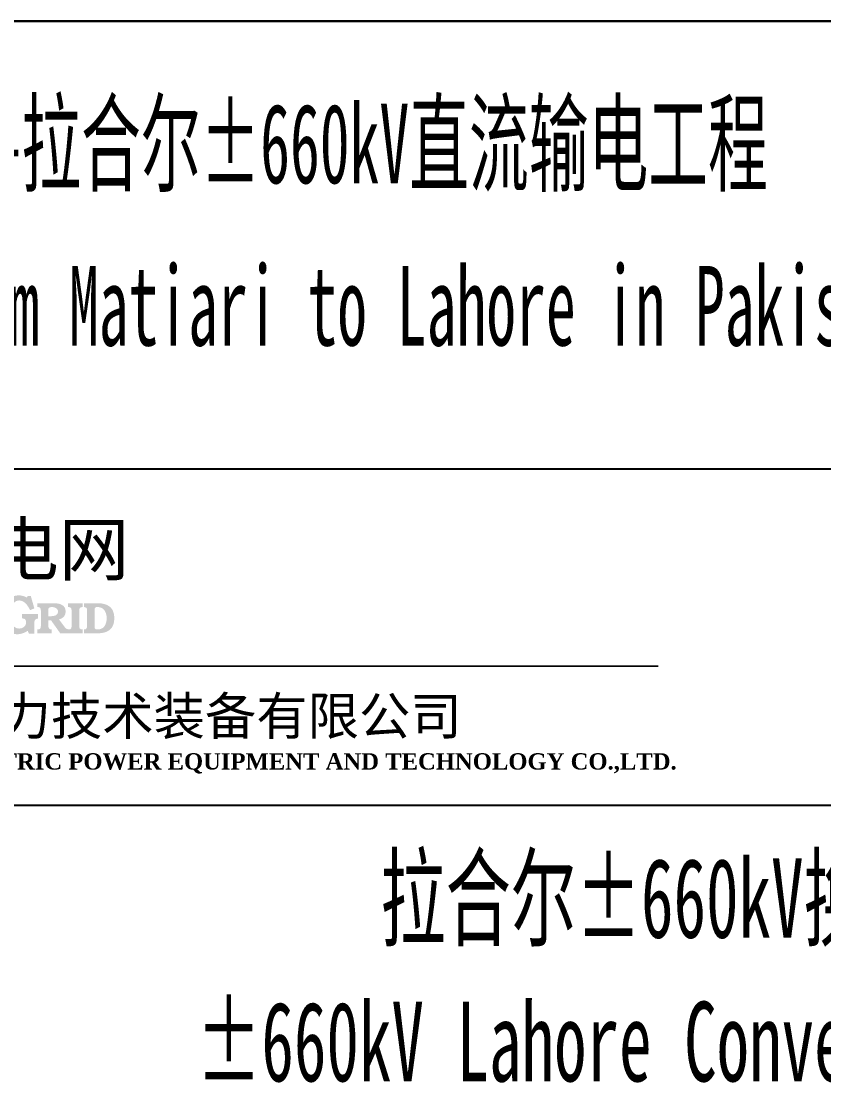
# Model space of a CAD drawing. Header units: millimetres. Extents: x 0 to 841, y 0 to 594.
# Drawn here: x 686.3 to 726.6, y 69 to 122.3 of the extents above; entities that cross this region are included whole.
import ezdxf
from ezdxf.enums import TextEntityAlignment as Align

# ---------------------------------------------------------------- set-up
doc = ezdxf.new("R2010")
doc.units = ezdxf.units.MM
doc.layers.add('GPDRAW', color=1, linetype='Continuous')
doc.styles.add('Cad logo ht', font='simhei.ttf')
doc.styles.add('Cad logo times', font='times.ttf')
doc.styles.add('Cad Logo wryh', font='Microsoft YaHei.ttf')
doc.styles.add('ECL', font='', dxfattribs={"width": 0.7, "height": 3})
doc.styles.add('LXL', font='', dxfattribs={"width": 0.7, "height": 3})
doc.styles.get('ECL').set_extended_font_data('FangSong_GB2312')
doc.styles.get('LXL').set_extended_font_data('仿宋_GB2312')

# ---------------------------------------------------------------- blocks, each defined once
blk = doc.blocks.new('*U20')
at = {"linetype": 'Continuous', "lineweight": 0}
h = blk.add_hatch(color=138, dxfattribs=at)
edge = h.paths.add_edge_path()
edge.add_spline(control_points=[(11.212, 4.474), (11.293, 4.453), (11.374, 4.433), (11.454, 4.373)], knot_values=[0.966667, 0.966667, 0.966667, 0.966667, 1, 1, 1, 1], degree=3, periodic=0)
edge.add_spline(control_points=[(11.454, 4.373), (11.515, 4.474), (11.515, 4.474), (11.515, 4.474)], knot_values=[0, 0, 0, 0, 0.033333, 0.033333, 0.033333, 0.033333], degree=3, periodic=0)
edge.add_spline(control_points=[(11.515, 4.474), (11.716, 4.474), (11.716, 4.474), (11.716, 4.474)], knot_values=[0.033333, 0.033333, 0.033333, 0.033333, 0.066667, 0.066667, 0.066667, 0.066667], degree=3, periodic=0)
edge.add_spline(control_points=[(11.716, 4.474), (11.938, 3.688), (11.938, 3.688), (11.938, 3.688)], knot_values=[0.066667, 0.066667, 0.066667, 0.066667, 0.1, 0.1, 0.1, 0.1], degree=3, periodic=0)
edge.add_spline(control_points=[(11.938, 3.688), (11.676, 3.567), (11.676, 3.567), (11.676, 3.567)], knot_values=[0.1, 0.1, 0.1, 0.1, 0.133333, 0.133333, 0.133333, 0.133333], degree=3, periodic=0)
edge.add_spline(control_points=[(11.676, 3.567), (11.555, 3.788), (11.454, 3.95), (11.353, 4.03)], knot_values=[0.133333, 0.133333, 0.133333, 0.133333, 0.166667, 0.166667, 0.166667, 0.166667], degree=3, periodic=0)
edge.add_spline(control_points=[(11.353, 4.03), (11.233, 4.131), (11.112, 4.191), (10.971, 4.191), (10.971, 4.191), (10.809, 4.191), (10.668, 4.111), (10.588, 3.95)], knot_values=[0.166667, 0.166667, 0.166667, 0.166667, 0.2, 0.2, 0.2, 0.2001, 0.233333, 0.233333, 0.233333, 0.233333], degree=3, periodic=0)
edge.add_spline(control_points=[(10.588, 3.95), (10.487, 3.788), (10.447, 3.567), (10.447, 3.285), (10.447, 3.285), (10.447, 3.003), (10.487, 2.781), (10.568, 2.62)], knot_values=[0.233333, 0.233333, 0.233333, 0.233333, 0.266667, 0.266667, 0.266667, 0.266767, 0.3, 0.3, 0.3, 0.3], degree=3, periodic=0)
edge.add_spline(control_points=[(10.568, 2.62), (10.668, 2.479), (10.789, 2.398), (10.971, 2.398), (10.971, 2.398), (11.112, 2.398), (11.212, 2.438), (11.293, 2.519)], knot_values=[0.3, 0.3, 0.3, 0.3, 0.333333, 0.333333, 0.333333, 0.333433, 0.366667, 0.366667, 0.366667, 0.366667], degree=3, periodic=0)
edge.add_spline(control_points=[(11.293, 2.519), (11.374, 2.579), (11.414, 2.68), (11.414, 2.801), (11.414, 2.801), (11.414, 2.882), (11.394, 2.942), (11.353, 2.982)], knot_values=[0.366667, 0.366667, 0.366667, 0.366667, 0.4, 0.4, 0.4, 0.4001, 0.433333, 0.433333, 0.433333, 0.433333], degree=3, periodic=0)
edge.add_spline(control_points=[(11.353, 2.982), (11.313, 3.023), (11.253, 3.043), (11.152, 3.043)], knot_values=[0.433333, 0.433333, 0.433333, 0.433333, 0.466667, 0.466667, 0.466667, 0.466667], degree=3, periodic=0)
edge.add_spline(control_points=[(11.152, 3.043), (11.152, 3.325), (11.152, 3.325), (11.152, 3.325)], knot_values=[0.466667, 0.466667, 0.466667, 0.466667, 0.5, 0.5, 0.5, 0.5], degree=3, periodic=0)
edge.add_spline(control_points=[(11.152, 3.325), (12.18, 3.325), (12.18, 3.325), (12.18, 3.325)], knot_values=[0.5, 0.5, 0.5, 0.5, 0.533333, 0.533333, 0.533333, 0.533333], degree=3, periodic=0)
edge.add_spline(control_points=[(12.18, 3.325), (12.18, 3.043), (12.18, 3.043), (12.18, 3.043)], knot_values=[0.533333, 0.533333, 0.533333, 0.533333, 0.566667, 0.566667, 0.566667, 0.566667], degree=3, periodic=0)
edge.add_spline(control_points=[(12.18, 3.043), (12.079, 3.023), (12.018, 2.982), (11.978, 2.942)], knot_values=[0.566667, 0.566667, 0.566667, 0.566667, 0.6, 0.6, 0.6, 0.6], degree=3, periodic=0)
edge.add_spline(control_points=[(11.978, 2.942), (11.958, 2.902), (11.938, 2.821), (11.938, 2.7), (11.938, 2.7), (11.938, 2.076), (11.938, 2.076), (11.938, 2.076)], knot_values=[0.6, 0.6, 0.6, 0.6, 0.633333, 0.633333, 0.633333, 0.633433, 0.666667, 0.666667, 0.666667, 0.666667], degree=3, periodic=0)
edge.add_spline(control_points=[(11.938, 2.076), (11.595, 2.076), (11.595, 2.076), (11.595, 2.076)], knot_values=[0.666667, 0.666667, 0.666667, 0.666667, 0.7, 0.7, 0.7, 0.7], degree=3, periodic=0)
edge.add_spline(control_points=[(11.595, 2.076), (11.515, 2.257), (11.515, 2.257), (11.515, 2.257)], knot_values=[0.7, 0.7, 0.7, 0.7, 0.733333, 0.733333, 0.733333, 0.733333], degree=3, periodic=0)
edge.add_spline(control_points=[(11.515, 2.257), (11.414, 2.176), (11.313, 2.136), (11.192, 2.096)], knot_values=[0.733333, 0.733333, 0.733333, 0.733333, 0.766667, 0.766667, 0.766667, 0.766667], degree=3, periodic=0)
edge.add_spline(control_points=[(11.192, 2.096), (11.091, 2.056), (10.971, 2.035), (10.85, 2.035), (10.85, 2.035), (10.547, 2.035), (10.306, 2.156), (10.104, 2.378)], knot_values=[0.766667, 0.766667, 0.766667, 0.766667, 0.8, 0.8, 0.8, 0.8001, 0.833333, 0.833333, 0.833333, 0.833333], degree=3, periodic=0)
edge.add_spline(control_points=[(10.104, 2.378), (9.923, 2.62), (9.842, 2.922), (9.842, 3.305), (9.842, 3.305), (9.842, 3.647), (9.943, 3.95), (10.144, 4.171)], knot_values=[0.833333, 0.833333, 0.833333, 0.833333, 0.866667, 0.866667, 0.866667, 0.866767, 0.9, 0.9, 0.9, 0.9], degree=3, periodic=0)
edge.add_spline(control_points=[(10.144, 4.171), (10.366, 4.393), (10.628, 4.514), (10.971, 4.514), (10.971, 4.514), (11.051, 4.514), (11.132, 4.494), (11.212, 4.474)], knot_values=[0.9, 0.9, 0.9, 0.9, 0.933333, 0.933333, 0.933333, 0.933433, 0.966667, 0.966667, 0.966667, 0.966667], degree=3, periodic=0)
h = blk.add_hatch(color=138, dxfattribs=at)
edge = h.paths.add_edge_path()
edge.add_spline(control_points=[(12.139, 4.01), (12.139, 4.01), (12.139, 3.768), (12.139, 3.768)], knot_values=[1, 1, 1, 1, 1.17234, 1.17234, 1.17234, 1.17234], degree=3, periodic=0)
edge.add_spline(control_points=[(12.139, 3.768), (12.22, 3.768), (12.28, 3.748), (12.321, 3.708)], knot_values=[0, 0, 0, 0, 0.043478, 0.043478, 0.043478, 0.043478], degree=3, periodic=0)
edge.add_spline(control_points=[(12.321, 3.708), (12.341, 3.668), (12.361, 3.567), (12.361, 3.426), (12.361, 3.426), (12.361, 2.68), (12.361, 2.68), (12.361, 2.68)], knot_values=[0.043478, 0.043478, 0.043478, 0.043478, 0.086957, 0.086957, 0.086957, 0.087057, 0.130435, 0.130435, 0.130435, 0.130435], degree=3, periodic=0)
edge.add_spline(control_points=[(12.361, 2.68), (12.361, 2.539), (12.341, 2.438), (12.321, 2.398)], knot_values=[0.130435, 0.130435, 0.130435, 0.130435, 0.173913, 0.173913, 0.173913, 0.173913], degree=3, periodic=0)
edge.add_spline(control_points=[(12.321, 2.398), (12.28, 2.358), (12.22, 2.338), (12.139, 2.338)], knot_values=[0.173913, 0.173913, 0.173913, 0.173913, 0.217391, 0.217391, 0.217391, 0.217391], degree=3, periodic=0)
edge.add_spline(control_points=[(12.139, 2.338), (12.139, 2.096), (12.139, 2.096), (12.139, 2.096)], knot_values=[0.217391, 0.217391, 0.217391, 0.217391, 0.26087, 0.26087, 0.26087, 0.26087], degree=3, periodic=0)
edge.add_spline(control_points=[(12.139, 2.096), (13.046, 2.096), (13.046, 2.096), (13.046, 2.096)], knot_values=[0.26087, 0.26087, 0.26087, 0.26087, 0.304348, 0.304348, 0.304348, 0.304348], degree=3, periodic=0)
edge.add_spline(control_points=[(13.046, 2.096), (13.046, 2.338), (13.046, 2.338), (13.046, 2.338)], knot_values=[0.304348, 0.304348, 0.304348, 0.304348, 0.347826, 0.347826, 0.347826, 0.347826], degree=3, periodic=0)
edge.add_spline(control_points=[(13.046, 2.338), (12.965, 2.338), (12.905, 2.358), (12.885, 2.398)], knot_values=[0.347826, 0.347826, 0.347826, 0.347826, 0.391304, 0.391304, 0.391304, 0.391304], degree=3, periodic=0)
edge.add_spline(control_points=[(12.885, 2.398), (12.844, 2.438), (12.824, 2.539), (12.824, 2.68), (12.824, 2.68), (12.824, 2.922), (12.824, 2.922), (12.824, 2.922)], knot_values=[0.391304, 0.391304, 0.391304, 0.391304, 0.434783, 0.434783, 0.434783, 0.434883, 0.478261, 0.478261, 0.478261, 0.478261], degree=3, periodic=0)
edge.add_spline(control_points=[(12.824, 2.922), (13.006, 2.922), (13.006, 2.922), (13.006, 2.922)], knot_values=[0.478261, 0.478261, 0.478261, 0.478261, 0.521739, 0.521739, 0.521739, 0.521739], degree=3, periodic=0)
edge.add_spline(control_points=[(13.006, 2.922), (13.59, 2.096), (13.59, 2.096), (13.59, 2.096)], knot_values=[0.521739, 0.521739, 0.521739, 0.521739, 0.565217, 0.565217, 0.565217, 0.565217], degree=3, periodic=0)
edge.add_spline(control_points=[(13.59, 2.096), (14.174, 2.096), (14.174, 2.096), (14.174, 2.096)], knot_values=[0.565217, 0.565217, 0.565217, 0.565217, 0.608696, 0.608696, 0.608696, 0.608696], degree=3, periodic=0)
edge.add_spline(control_points=[(14.174, 2.096), (14.174, 2.338), (14.174, 2.338), (14.174, 2.338)], knot_values=[0.608696, 0.608696, 0.608696, 0.608696, 0.652174, 0.652174, 0.652174, 0.652174], degree=3, periodic=0)
edge.add_spline(control_points=[(14.174, 2.338), (14.114, 2.338), (14.053, 2.358), (14.013, 2.378)], knot_values=[0.652174, 0.652174, 0.652174, 0.652174, 0.695652, 0.695652, 0.695652, 0.695652], degree=3, periodic=0)
edge.add_spline(control_points=[(14.013, 2.378), (13.953, 2.398), (13.912, 2.438), (13.872, 2.499)], knot_values=[0.695652, 0.695652, 0.695652, 0.695652, 0.73913, 0.73913, 0.73913, 0.73913], degree=3, periodic=0)
edge.add_spline(control_points=[(13.872, 2.499), (13.509, 2.982), (13.509, 2.982), (13.509, 2.982)], knot_values=[0.73913, 0.73913, 0.73913, 0.73913, 0.782609, 0.782609, 0.782609, 0.782609], degree=3, periodic=0)
edge.add_spline(control_points=[(13.509, 2.982), (13.65, 3.023), (13.751, 3.083), (13.832, 3.164)], knot_values=[0.782609, 0.782609, 0.782609, 0.782609, 0.826087, 0.826087, 0.826087, 0.826087], degree=3, periodic=0)
edge.add_spline(control_points=[(13.832, 3.164), (13.892, 3.244), (13.933, 3.365), (13.933, 3.486), (13.933, 3.486), (13.933, 3.668), (13.872, 3.788), (13.731, 3.889)], knot_values=[0.826087, 0.826087, 0.826087, 0.826087, 0.869565, 0.869565, 0.869565, 0.869665, 0.913043, 0.913043, 0.913043, 0.913043], degree=3, periodic=0)
edge.add_spline(control_points=[(13.731, 3.889), (13.61, 3.97), (13.429, 4.01), (13.187, 4.01), (13.187, 4.01), (12.139, 4.01), (12.139, 4.01), (12.139, 4.01)], knot_values=[0.913043, 0.913043, 0.913043, 0.913043, 0.956522, 0.956522, 0.956522, 0.956622, 1, 1, 1, 1], degree=3, periodic=0)
edge = h.paths.add_edge_path(flags=16)
edge.add_spline(control_points=[(12.824, 3.184), (12.824, 3.184), (12.824, 3.527), (12.824, 3.527)], knot_values=[1, 1, 1, 1, 1.24416, 1.24416, 1.24416, 1.24416], degree=3, periodic=0)
edge.add_spline(control_points=[(12.824, 3.527), (12.824, 3.627), (12.844, 3.688), (12.885, 3.728)], knot_values=[0, 0, 0, 0, 0.125, 0.125, 0.125, 0.125], degree=3, periodic=0)
edge.add_spline(control_points=[(12.885, 3.728), (12.905, 3.748), (12.965, 3.768), (13.046, 3.768), (13.046, 3.768), (13.167, 3.768), (13.268, 3.748), (13.328, 3.688)], knot_values=[0.125, 0.125, 0.125, 0.125, 0.25, 0.25, 0.25, 0.2501, 0.375, 0.375, 0.375, 0.375], degree=3, periodic=0)
edge.add_spline(control_points=[(13.328, 3.688), (13.409, 3.647), (13.449, 3.567), (13.449, 3.486), (13.449, 3.486), (13.449, 3.385), (13.409, 3.305), (13.308, 3.244)], knot_values=[0.375, 0.375, 0.375, 0.375, 0.5, 0.5, 0.5, 0.5001, 0.625, 0.625, 0.625, 0.625], degree=3, periodic=0)
edge.add_spline(control_points=[(13.308, 3.244), (13.227, 3.204), (13.106, 3.184), (12.925, 3.184), (12.925, 3.184), (12.905, 3.184), (12.885, 3.184), (12.865, 3.184)], knot_values=[0.625, 0.625, 0.625, 0.625, 0.75, 0.75, 0.75, 0.7501, 0.875, 0.875, 0.875, 0.875], degree=3, periodic=0)
edge.add_spline(control_points=[(12.865, 3.184), (12.865, 3.184), (12.844, 3.184), (12.824, 3.184)], knot_values=[0.875, 0.875, 0.875, 0.875, 1, 1, 1, 1], degree=3, periodic=0)
h = blk.add_hatch(color=138, dxfattribs=at)
edge = h.paths.add_edge_path()
edge.add_spline(control_points=[(14.094, 3.768), (14.094, 3.768), (14.094, 4.01), (14.094, 4.01)], knot_values=[1, 1, 1, 1, 1.17234, 1.17234, 1.17234, 1.17234], degree=3, periodic=0)
edge.add_spline(control_points=[(14.094, 4.01), (15.021, 4.01), (15.021, 4.01), (15.021, 4.01)], knot_values=[0, 0, 0, 0, 0.066667, 0.066667, 0.066667, 0.066667], degree=3, periodic=0)
edge.add_spline(control_points=[(15.021, 4.01), (15.021, 3.768), (15.021, 3.768), (15.021, 3.768)], knot_values=[0.066667, 0.066667, 0.066667, 0.066667, 0.133333, 0.133333, 0.133333, 0.133333], degree=3, periodic=0)
edge.add_spline(control_points=[(15.021, 3.768), (14.94, 3.768), (14.88, 3.748), (14.839, 3.708)], knot_values=[0.133333, 0.133333, 0.133333, 0.133333, 0.2, 0.2, 0.2, 0.2], degree=3, periodic=0)
edge.add_spline(control_points=[(14.839, 3.708), (14.819, 3.668), (14.799, 3.567), (14.799, 3.426), (14.799, 3.426), (14.799, 2.68), (14.799, 2.68), (14.799, 2.68)], knot_values=[0.2, 0.2, 0.2, 0.2, 0.266667, 0.266667, 0.266667, 0.266767, 0.333333, 0.333333, 0.333333, 0.333333], degree=3, periodic=0)
edge.add_spline(control_points=[(14.799, 2.68), (14.799, 2.539), (14.819, 2.438), (14.839, 2.398)], knot_values=[0.333333, 0.333333, 0.333333, 0.333333, 0.4, 0.4, 0.4, 0.4], degree=3, periodic=0)
edge.add_spline(control_points=[(14.839, 2.398), (14.88, 2.358), (14.94, 2.338), (15.021, 2.338)], knot_values=[0.4, 0.4, 0.4, 0.4, 0.466667, 0.466667, 0.466667, 0.466667], degree=3, periodic=0)
edge.add_spline(control_points=[(15.021, 2.338), (15.021, 2.096), (15.021, 2.096), (15.021, 2.096)], knot_values=[0.466667, 0.466667, 0.466667, 0.466667, 0.533333, 0.533333, 0.533333, 0.533333], degree=3, periodic=0)
edge.add_spline(control_points=[(15.021, 2.096), (14.094, 2.096), (14.094, 2.096), (14.094, 2.096)], knot_values=[0.533333, 0.533333, 0.533333, 0.533333, 0.6, 0.6, 0.6, 0.6], degree=3, periodic=0)
edge.add_spline(control_points=[(14.094, 2.096), (14.094, 2.338), (14.094, 2.338), (14.094, 2.338)], knot_values=[0.6, 0.6, 0.6, 0.6, 0.666667, 0.666667, 0.666667, 0.666667], degree=3, periodic=0)
edge.add_spline(control_points=[(14.094, 2.338), (14.195, 2.338), (14.255, 2.358), (14.275, 2.398)], knot_values=[0.666667, 0.666667, 0.666667, 0.666667, 0.733333, 0.733333, 0.733333, 0.733333], degree=3, periodic=0)
edge.add_spline(control_points=[(14.275, 2.398), (14.315, 2.438), (14.315, 2.539), (14.315, 2.68), (14.315, 2.68), (14.315, 3.426), (14.315, 3.426), (14.315, 3.426)], knot_values=[0.733333, 0.733333, 0.733333, 0.733333, 0.8, 0.8, 0.8, 0.8001, 0.866667, 0.866667, 0.866667, 0.866667], degree=3, periodic=0)
edge.add_spline(control_points=[(14.315, 3.426), (14.315, 3.567), (14.315, 3.668), (14.275, 3.708)], knot_values=[0.866667, 0.866667, 0.866667, 0.866667, 0.933333, 0.933333, 0.933333, 0.933333], degree=3, periodic=0)
edge.add_spline(control_points=[(14.275, 3.708), (14.255, 3.748), (14.195, 3.768), (14.094, 3.768)], knot_values=[0.933333, 0.933333, 0.933333, 0.933333, 1, 1, 1, 1], degree=3, periodic=0)
h = blk.add_hatch(color=138, dxfattribs=at)
edge = h.paths.add_edge_path()
edge.add_spline(control_points=[(15.101, 4.01), (15.101, 4.01), (15.101, 3.768), (15.101, 3.768)], knot_values=[1, 1, 1, 1, 1.17234, 1.17234, 1.17234, 1.17234], degree=3, periodic=0)
edge.add_spline(control_points=[(15.101, 3.768), (15.182, 3.768), (15.242, 3.748), (15.262, 3.708)], knot_values=[0, 0, 0, 0, 0.083333, 0.083333, 0.083333, 0.083333], degree=3, periodic=0)
edge.add_spline(control_points=[(15.262, 3.708), (15.303, 3.668), (15.303, 3.587), (15.303, 3.426), (15.303, 3.426), (15.303, 2.68), (15.303, 2.68), (15.303, 2.68)], knot_values=[0.083333, 0.083333, 0.083333, 0.083333, 0.166667, 0.166667, 0.166667, 0.166767, 0.25, 0.25, 0.25, 0.25], degree=3, periodic=0)
edge.add_spline(control_points=[(15.303, 2.68), (15.303, 2.539), (15.303, 2.438), (15.262, 2.398)], knot_values=[0.25, 0.25, 0.25, 0.25, 0.333333, 0.333333, 0.333333, 0.333333], degree=3, periodic=0)
edge.add_spline(control_points=[(15.262, 2.398), (15.242, 2.358), (15.182, 2.338), (15.101, 2.338)], knot_values=[0.333333, 0.333333, 0.333333, 0.333333, 0.416667, 0.416667, 0.416667, 0.416667], degree=3, periodic=0)
edge.add_spline(control_points=[(15.101, 2.338), (15.101, 2.096), (15.101, 2.096), (15.101, 2.096)], knot_values=[0.416667, 0.416667, 0.416667, 0.416667, 0.5, 0.5, 0.5, 0.5], degree=3, periodic=0)
edge.add_spline(control_points=[(15.101, 2.096), (15.988, 2.096), (15.988, 2.096), (15.988, 2.096)], knot_values=[0.5, 0.5, 0.5, 0.5, 0.583333, 0.583333, 0.583333, 0.583333], degree=3, periodic=0)
edge.add_spline(control_points=[(15.988, 2.096), (16.33, 2.096), (16.592, 2.176), (16.774, 2.338)], knot_values=[0.583333, 0.583333, 0.583333, 0.583333, 0.666667, 0.666667, 0.666667, 0.666667], degree=3, periodic=0)
edge.add_spline(control_points=[(16.774, 2.338), (16.955, 2.499), (17.036, 2.741), (17.036, 3.063), (17.036, 3.063), (17.036, 3.365), (16.955, 3.607), (16.774, 3.768)], knot_values=[0.666667, 0.666667, 0.666667, 0.666667, 0.75, 0.75, 0.75, 0.7501, 0.833333, 0.833333, 0.833333, 0.833333], degree=3, periodic=0)
edge.add_spline(control_points=[(16.774, 3.768), (16.592, 3.93), (16.33, 4.01), (15.988, 4.01), (15.988, 4.01), (15.101, 4.01), (15.101, 4.01), (15.101, 4.01)], knot_values=[0.833333, 0.833333, 0.833333, 0.833333, 0.916667, 0.916667, 0.916667, 0.916767, 1, 1, 1, 1], degree=3, periodic=0)
edge = h.paths.add_edge_path(flags=16)
edge.add_spline(control_points=[(15.827, 2.378), (15.786, 2.398), (15.786, 2.459), (15.786, 2.579), (15.786, 2.882), (15.786, 3.223), (15.786, 3.527)], knot_values=[0.875, 0.875, 0.875, 0.875, 1, 1, 1, 1.67502, 1.67502, 1.67502, 1.67502], degree=3, periodic=0)
edge.add_spline(control_points=[(15.786, 3.527), (15.786, 3.647), (15.786, 3.708), (15.827, 3.728)], knot_values=[0, 0, 0, 0, 0.125, 0.125, 0.125, 0.125], degree=3, periodic=0)
edge.add_spline(control_points=[(15.827, 3.728), (15.847, 3.768), (15.907, 3.768), (15.988, 3.768), (15.988, 3.768), (16.149, 3.768), (16.29, 3.708), (16.391, 3.587)], knot_values=[0.125, 0.125, 0.125, 0.125, 0.25, 0.25, 0.25, 0.2501, 0.375, 0.375, 0.375, 0.375], degree=3, periodic=0)
edge.add_spline(control_points=[(16.391, 3.587), (16.492, 3.446), (16.552, 3.285), (16.552, 3.063), (16.552, 3.063), (16.552, 2.821), (16.492, 2.66), (16.391, 2.519)], knot_values=[0.375, 0.375, 0.375, 0.375, 0.5, 0.5, 0.5, 0.5001, 0.625, 0.625, 0.625, 0.625], degree=3, periodic=0)
edge.add_spline(control_points=[(16.391, 2.519), (16.29, 2.398), (16.149, 2.338), (15.988, 2.338), (15.988, 2.338), (15.907, 2.338), (15.847, 2.338), (15.827, 2.378)], knot_values=[0.625, 0.625, 0.625, 0.625, 0.75, 0.75, 0.75, 0.7501, 0.875, 0.875, 0.875, 0.875], degree=3, periodic=0)
at = {"color": 138, "const_width": 0.1}
blk.add_lwpolyline([(51.724, 0), (0, 0)], dxfattribs=at)
at = {"color": 138, "ltscale": 5, "insert": (0, 9.111), "char_height": 3.3, "width": 20.15422, "attachment_point": 1, "style": 'Cad Logo wryh'}
blk.add_mtext('{\\fMicrosoft YaHei|b1|i0|c134|p34;国家电网}', dxfattribs=at)
at = {"color": 138, "width": 55.48155, "attachment_point": 1}
for s, insert, char_height, style in [('{\\fSimHei|b1|i0|c134|p49;中国电力技术装备有限公司}', (-0.096, -1.98), 2.4, 'Cad logo ht'), ('{\\fTimes New Roman|b1|i0|c186|p18;CHINA ELECTRIC POWER EQUIPMENT AND TECHNOLOGY CO.,LTD.}', (-0.121, -5.554), 1.04, 'Cad logo times')]:
    blk.add_mtext(s, dxfattribs=dict(at, insert=insert, char_height=char_height, style=style))
blk = doc.blocks.new('*U23')
at = {"color": 0, "style": 'LXL', "width": 0.6}
for s, p in [('拉合尔±660kV换流站', (-0.137, 3.564)), ('±660kV Lahore Converter Station', (1.21, -3.581))]:
    blk.add_text(s, height=4, dxfattribs=at).set_placement(p, align=Align.MIDDLE)
blk = doc.blocks.new('*U26')
at = {"color": 0, "style": 'LXL', "width": 0.55}
for s, p in [('巴基斯坦默蒂亚里—拉合尔±660kV直流输电工程', (-0.69, 4.386)), ('±660kV HVDC Project from Matiari to Lahore in Pakistan', (-1.451, -4.233))]:
    blk.add_text(s, height=4, dxfattribs=at).set_placement(p, align=Align.MIDDLE)
blk = doc.blocks.new('XXDAFRAM-CH-HENG-A1')
at = {"layer": 'GPDRAW', "color": 4, "linetype": 'Continuous'}
blk.add_line((831, 122.267), (646, 122.267), dxfattribs=at)
blk.add_line((831, 122.267), (646, 122.267), dxfattribs=at)
at = {"layer": 'GPDRAW', "color": 1, "linetype": 'Continuous'}
blk.add_line((646, 122.267), (831, 122.267), dxfattribs=at)
at = {"layer": 'GPDRAW'}
for p, q in [((831, 99.769), (646, 99.769)), ((831, 82.889), (646, 82.889))]:
    blk.add_line(p, q, dxfattribs=at)
for name, p in [('*U26', (692.388, 111.793)), ('*U23', (720, 74.765))]:
    blk.add_blockref(name, p)
at = {"color": 138, "xscale": 0.7874015748038801, "yscale": 0.7874015748029706, "zscale": 0.7874015748031497}
blk.add_blockref('*U20', (677.552, 89.882), dxfattribs=at)
at = {"linetype": 'Continuous', "style": 'ECL', "width": 0.7}
for tag, height, p in [('DESIGNSTATUS', 3.5, (818.853, 76.574)), ('DESIGNSTATUS', 3.5, (818.853, 76.574)), ('ENDESIGNSTATUS', 3.5, (818.89, 70.889)), ('ENDESIGNSTATUS', 3.5, (818.89, 70.889)), ('V', 4, (778.583, 63.46)), ('O', 4, (784.75, 63.46)), ('L', 4, (790.917, 63.46)), ('N', 4, (797.083, 63.46)), ('D', 4, (809.417, 63.46)), ('W', 4, (815.583, 63.46)), ('G', 4, (821.75, 63.46)), ('VEREN40', 4, (827.822, 63.302)), ('DWGNAME1', 5, (768.762, 48.806)), ('DWGENAME1', 5, (768.979, 42.707)), ('DWGNAME', 5, (768.733, 42.425)), ('DWGNAME2', 5, (769.115, 35.27)), ('DWGENAME', 5, (769.239, 35.309)), ('DWGENAME2', 5, (769.396, 28.811)), ('DWGNO', 5, (758.81, 15.139)), ('VEREN40', 4, (825.773, 15.223))]:
    blk.add_attdef(tag, text='', height=height, dxfattribs=at).set_placement(p, align=Align.MIDDLE)
at = {"style": 'ECL', "width": 0.7, "flags": 1}
for p in [(697.389, 48.278), (697.389, 40.278), (697.389, 32.278), (697.389, 24.278)]:
    blk.add_attdef('DATE', text='', height=5, dxfattribs=at).set_placement(p, align=Align.MIDDLE)
for tag, p in [('SJ1', (666.556, 44.278)), ('JH', (666.556, 36.278)), ('SH1', (666.556, 28.278)), ('PZ', (666.556, 20.278)), ('BL', (666.556, 10))]:
    blk.add_attdef(tag, p, '', height=5, dxfattribs=at)

msp = doc.modelspace()

# ---------------------------------------------------------------- block references
msp.add_blockref('XXDAFRAM-CH-HENG-A1', (0, 0))

doc.saveas('drawing.dxf')
